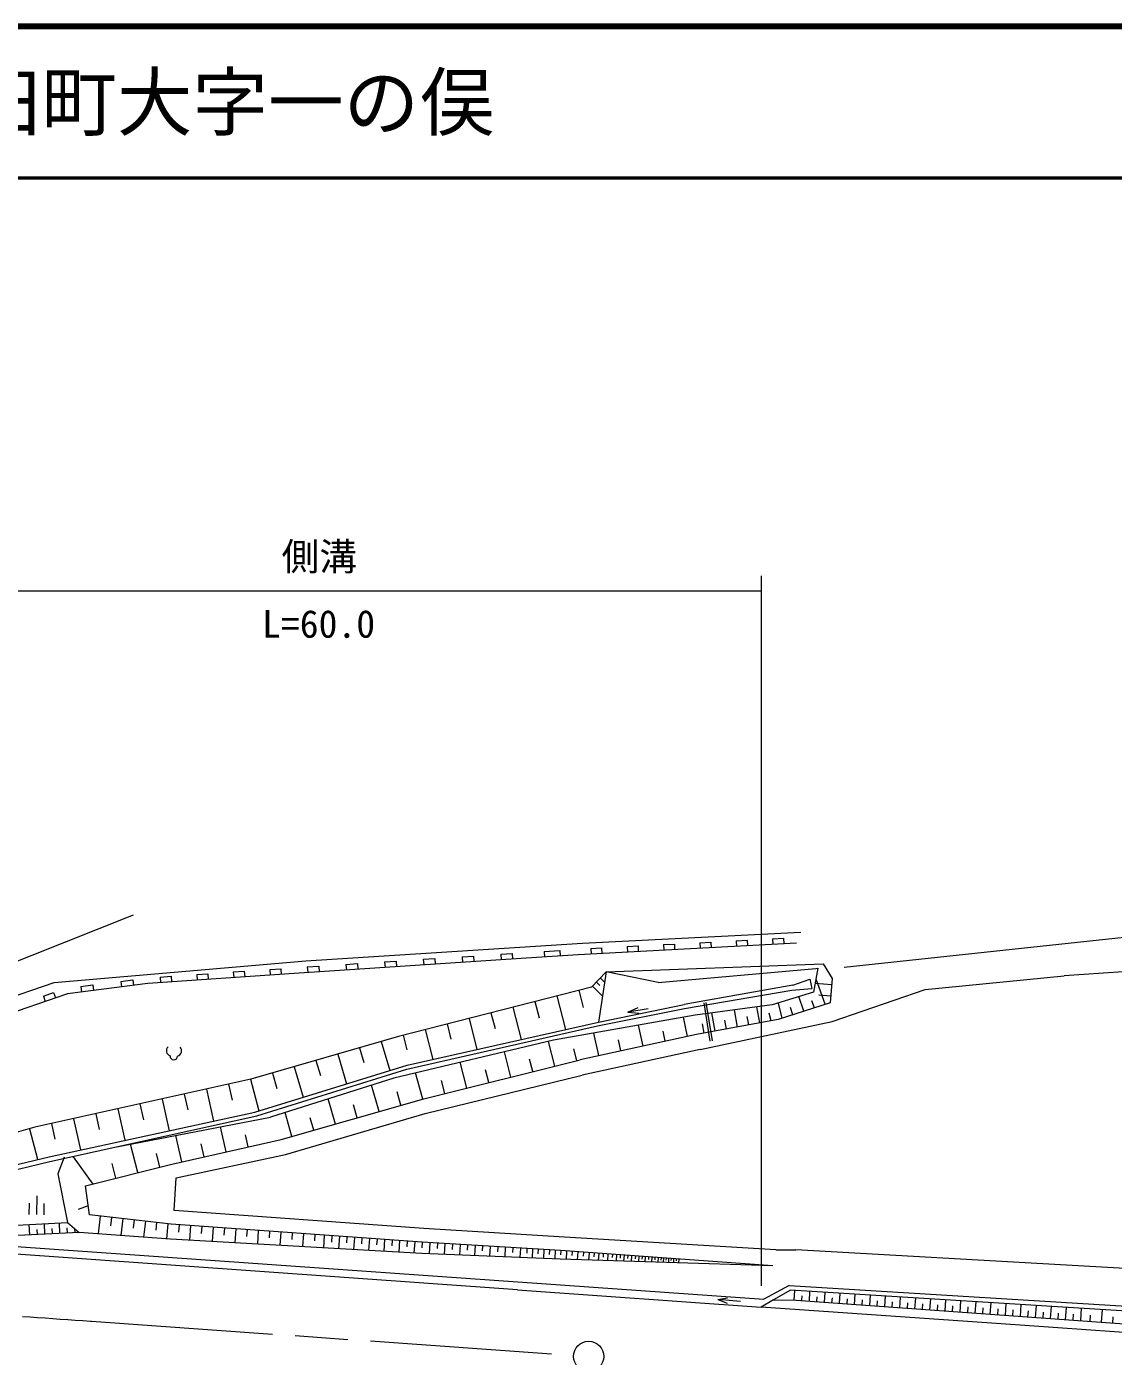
# Model space of a CAD drawing. Units: millimetres, scale not verified. Extents: x 40000 to 680000, y 20000 to 380000.
# Drawn here: x 429056 to 500956, y 292004 to 380000 of the extents above; entities that cross this region are included whole.
import ezdxf
from ezdxf.enums import TextEntityAlignment as Align

# ---------------------------------------------------------------- set-up
doc = ezdxf.new("R2010")
doc.units = ezdxf.units.MM
doc.header["$LTSCALE"] = 1000
doc.linetypes.add('CHAIN', pattern=[18.5, 12, -1.5, 3.5, -1.5])
for name, color, linetype, lineweight in [('M-BGD', 7, 'Continuous', 13), ('M-BMK', 2, 'CHAIN', 13), ('M-STR-HTXT', 7, 'Continuous', 13), ('M-TTL', 2, 'Continuous', 140), ('M-TTL-LINE', 7, 'Continuous', 50)]:
    doc.layers.add(name, color=color, linetype=linetype, lineweight=lineweight)
doc.layers.add('M-TTL-TXT', color=7, linetype='Continuous')
doc.styles.add('ＭＳ ゴシック', font='')
doc.styles.get('ＭＳ ゴシック').set_extended_font_data('MS Gothic')

msp = doc.modelspace()

# ---------------------------------------------------------------- linework, layer by layer
at = {"layer": 'M-BGD'}
for p, q in [((436104, 321199), (424365, 316522)), ((465827, 319358), (480280, 320082)), ((476000, 319508), (476722, 319547)), ((476000, 319508), (476020, 319134)), ((476722, 319547), (476742, 319172)), ((478406, 319636), (479128, 319675)), ((478406, 319636), (478426, 319262)), ((479128, 319675), (479148, 319300)), ((502283, 319780), (483155, 317743)), ((447540, 318189), (465827, 319358)), ((460421, 318617), (461189, 318667)), ((460421, 318617), (460446, 318243)), ((461189, 318667), (461213, 318293)), ((465555, 318577), (462109, 318352)), ((463291, 318805), (464325, 318872)), ((463291, 318805), (463315, 318430)), ((464325, 318872), (464349, 318498)), ((479990, 319345), (465555, 318577)), ((466377, 318996), (467099, 319034)), ((466377, 318996), (466397, 318622)), ((467099, 319034), (467119, 318660)), ((468783, 319124), (469505, 319162)), ((468783, 319124), (468803, 318750)), ((469505, 319162), (469525, 318788)), ((471189, 319252), (471910, 319291)), ((471189, 319252), (471209, 318878)), ((471910, 319291), (471930, 318916)), ((473594, 319380), (474316, 319419)), ((473594, 319380), (473614, 319006)), ((474316, 319419), (474336, 319044)), ((430871, 316745), (447540, 318189)), ((462109, 318352), (446756, 317345)), ((447627, 317778), (448395, 317828)), ((447627, 317778), (447652, 317404)), ((448395, 317828), (448419, 317454)), ((450186, 317946), (450954, 317996)), ((450186, 317946), (450210, 317571)), ((450954, 317996), (450978, 317622)), ((452745, 318113), (453512, 318164)), ((452745, 318113), (452769, 317739)), ((453512, 318164), (453537, 317790)), ((455303, 318281), (456071, 318331)), ((455303, 318281), (455328, 317907)), ((456071, 318331), (456096, 317957)), ((457862, 318449), (458630, 318499)), ((457862, 318449), (457887, 318075)), ((458630, 318499), (458654, 318125)), ((467393, 317462), (481747, 317990)), ((481400, 317698), (481125, 316105)), ((481261, 317663), (481400, 317698)), ((481747, 317990), (482359, 317010)), ((505425, 317711), (497689, 317185)), ((435292, 316822), (436089, 316923)), ((435292, 316822), (435340, 316450)), ((436089, 316923), (436137, 316551)), ((446756, 317345), (437066, 316670)), ((437888, 317103), (438615, 317154)), ((437888, 317103), (437914, 316729)), ((438615, 317154), (438641, 316780)), ((440311, 317272), (441037, 317323)), ((440311, 317272), (440337, 316898)), ((441037, 317323), (441063, 316948)), ((442733, 317441), (443460, 317491)), ((442733, 317441), (442759, 317067)), ((443460, 317491), (443486, 317117)), ((445155, 317609), (445882, 317660)), ((445155, 317609), (445181, 317235)), ((445882, 317660), (445908, 317286)), ((467393, 317462), (466425, 316443)), ((467393, 317462), (466893, 314130)), ((467005, 317054), (467288, 316763)), ((470835, 316742), (467393, 317462)), ((470835, 316742), (481261, 317663)), ((479752, 316579), (480869, 316968)), ((480869, 316968), (481013, 316350)), ((481894, 315302), (481292, 316960)), ((482359, 317010), (482228, 315410)), ((488505, 316283), (497689, 317185)), ((422413, 313837), (430871, 316745)), ((431754, 315991), (422722, 312886)), ((430164, 315841), (430842, 316074)), ((430842, 316074), (430963, 315720)), ((437066, 316670), (431754, 315991)), ((432636, 316482), (433433, 316584)), ((432636, 316482), (432684, 316110)), ((433433, 316584), (433480, 316212)), ((466425, 316443), (453657, 313179)), ((465591, 316230), (465881, 315098)), ((466488, 316509), (467148, 315831)), ((466747, 316781), (466970, 316552)), ((479752, 316579), (472551, 315287)), ((472588, 315019), (479680, 316240)), ((481125, 316105), (478384, 315275)), ((479680, 316240), (481013, 316350)), ((482325, 316589), (481224, 316679)), ((482340, 314165), (488505, 316283)), ((430164, 315841), (430286, 315487)), ((461232, 315115), (461778, 312978)), ((462685, 315487), (462963, 314397)), ((464138, 315858), (464706, 313637)), ((466893, 314130), (472551, 315287)), ((468837, 314774), (469518, 315089)), ((478384, 315275), (473278, 314579)), ((473854, 315392), (474260, 312872)), ((474002, 315416), (474408, 312896)), ((477569, 314072), (477372, 315137)), ((482228, 315410), (478778, 314296)), ((479037, 314380), (478796, 315371)), ((479752, 314610), (479593, 315102)), ((480466, 314841), (480152, 315811)), ((481180, 315071), (481010, 315538)), ((482263, 315841), (481473, 315906)), ((458325, 314372), (458850, 312320)), ((459778, 314744), (460046, 313696)), ((473278, 314579), (463913, 312926)), ((466824, 313885), (472588, 315019)), ((470182, 315007), (468837, 314774)), ((468837, 314774), (469584, 314707)), ((472779, 313168), (472508, 314443)), ((478778, 314296), (473375, 313297)), ((473614, 312323), (482340, 314165)), ((474619, 313527), (474396, 314731)), ((475356, 313663), (475248, 314248)), ((476094, 313799), (475884, 314934)), ((476831, 313936), (476730, 314486)), ((478307, 314209), (478185, 314709)), ((454221, 311009), (466824, 313885)), ((454229, 311280), (466893, 314130)), ((455418, 313630), (455922, 311661)), ((456872, 314001), (457129, 312996)), ((473375, 313297), (465675, 311639)), ((466913, 311906), (466592, 313399)), ((469846, 312537), (469548, 313921)), ((471312, 312853), (471169, 313517)), ((473881, 313390), (473767, 314010)), ((453657, 313179), (443899, 310342)), ((451082, 312431), (451365, 311456)), ((452522, 312849), (453081, 310925)), ((463913, 312926), (453348, 310424)), ((453965, 313258), (454220, 312300)), ((463993, 311218), (463585, 312849)), ((468379, 312221), (468225, 312941)), ((448201, 311593), (448491, 310595)), ((449641, 312012), (450215, 310040)), ((455340, 309054), (465675, 311639)), ((461083, 310491), (460666, 312157)), ((462538, 310855), (462332, 311679)), ((465448, 311582), (465265, 312353)), ((473614, 312323), (465820, 310610)), ((444159, 308169), (454229, 311280)), ((444277, 307919), (454221, 311009)), ((445320, 310755), (445617, 309733)), ((446760, 311174), (447348, 309154)), ((455262, 309032), (454794, 310767)), ((458172, 309763), (457746, 311466)), ((459627, 310127), (459417, 310969)), ((443899, 310342), (429610, 307163)), ((442415, 310012), (442650, 308952)), ((443879, 310338), (444413, 308247)), ((453348, 310424), (445202, 307839)), ((452378, 308206), (451877, 309958)), ((455423, 308088), (465820, 310610)), ((456717, 309399), (456502, 310259)), ((438022, 309035), (438488, 306940)), ((439486, 309360), (439720, 308309)), ((440950, 309686), (441420, 307575)), ((445889, 306347), (455340, 309054)), ((449494, 307380), (449016, 309050)), ((453820, 308619), (453564, 309515)), ((430550, 305220), (444159, 308169)), ((433629, 308057), (433860, 307022)), ((435094, 308383), (435556, 306305)), ((436558, 308709), (436790, 307666)), ((446610, 306554), (446155, 308142)), ((446180, 305360), (455423, 308088)), ((450936, 307793), (450691, 308648)), ((429610, 307163), (424478, 305707)), ((430594, 304898), (444277, 307919)), ((430701, 307406), (430929, 306379)), ((432165, 307732), (432624, 305669)), ((434793, 305825), (445202, 307839)), ((442257, 305536), (441886, 307197)), ((448052, 306967), (447819, 307781)), ((429242, 307059), (429782, 305046)), ((438667, 304734), (445889, 306347)), ((439330, 304882), (438937, 306627)), ((443721, 305863), (443540, 306673)), ((436417, 304162), (435939, 306047)), ((437871, 304532), (437643, 305432)), ((438955, 303814), (446180, 305360)), ((440794, 305209), (440603, 306061)), ((423786, 303593), (430550, 305220)), ((423874, 303270), (430594, 304898)), ((431540, 305195), (431129, 304093)), ((433455, 303410), (432167, 305199)), ((432943, 303280), (438667, 304734)), ((434963, 303793), (434714, 304777)), ((431129, 304093), (431771, 300863)), ((438826, 301651), (438955, 303814)), ((433209, 301373), (432943, 303280)), ((429229, 302153), (429208, 301403)), ((429744, 302639), (429708, 301389)), ((430208, 301375), (430229, 302125)), ((433126, 301969), (432476, 301719)), ((438612, 300752), (433209, 301373)), ((433932, 301290), (433797, 300116)), ((434677, 301204), (434611, 300633)), ((435422, 301119), (435294, 300007)), ((436167, 301033), (436105, 300493)), ((455339, 300465), (438826, 301651)), ((432533, 300208), (427083, 299927)), ((427126, 300611), (431771, 300863)), ((429269, 300040), (429233, 300725)), ((429768, 300066), (429750, 300409)), ((430267, 300091), (430232, 300780)), ((430767, 300117), (430749, 300462)), ((431266, 300143), (431230, 300834)), ((431765, 300169), (431748, 300515)), ((431771, 300863), (432533, 300208)), ((432265, 300195), (432252, 300450)), ((438587, 299768), (432533, 300208)), ((436912, 300947), (436792, 299898)), ((437657, 300861), (437599, 300353)), ((438403, 300776), (438315, 299788)), ((455221, 299556), (438612, 300752)), ((439150, 300713), (439107, 300230)), ((439898, 300659), (439829, 299697)), ((440646, 300605), (440612, 300129)), ((441394, 300551), (441326, 299611)), ((442142, 300497), (442109, 300033)), ((442890, 300444), (442824, 299525)), ((443638, 300390), (443606, 299936)), ((444386, 300336), (444322, 299439)), ((445134, 300282), (445103, 299839)), ((445883, 300228), (445820, 299354)), ((446631, 300174), (446599, 299742)), ((447379, 300120), (447317, 299268)), ((464634, 299891), (455339, 300465)), ((461530, 296416), (419630, 299376)), ((420614, 299826), (477837, 295788)), ((455204, 298816), (438587, 299768)), ((448127, 300067), (448096, 299646)), ((448750, 300022), (448690, 299189)), ((449249, 299986), (449219, 299573)), ((449747, 299950), (449689, 299132)), ((450246, 299914), (450217, 299509)), ((450745, 299878), (450687, 299075)), ((451244, 299842), (451215, 299444)), ((451742, 299806), (451686, 299018)), ((452241, 299770), (452213, 299380)), ((452740, 299734), (452684, 298960)), ((453238, 299698), (453211, 299315)), ((453737, 299663), (453682, 298903)), ((454236, 299627), (454209, 299251)), ((454735, 299591), (454685, 298846)), ((455233, 299555), (455209, 299188)), ((464379, 299002), (455221, 299556)), ((455732, 299525), (455684, 298796)), ((456232, 299495), (456210, 299135)), ((456731, 299464), (456688, 298754)), ((457230, 299434), (457208, 299083)), ((457729, 299404), (457687, 298712)), ((458228, 299374), (458207, 299032)), ((458727, 299344), (458686, 298670)), ((459226, 299313), (459206, 298981)), ((459725, 299283), (459685, 298628)), ((460224, 299253), (460205, 298930)), ((460723, 299223), (460685, 298586)), ((461222, 299193), (461203, 298879)), ((478620, 299055), (464634, 299891)), ((464361, 298431), (455204, 298816)), ((461721, 299162), (461684, 298544)), ((462158, 299136), (462140, 298831)), ((462532, 299113), (462496, 298510)), ((462907, 299091), (462889, 298792)), ((463281, 299068), (463245, 298478)), ((463655, 299045), (463637, 298754)), ((464030, 299023), (463993, 298449)), ((478431, 298001), (464361, 298431)), ((478431, 298001), (464379, 299002)), ((464404, 299000), (464386, 298717)), ((464778, 298973), (464742, 298421)), ((465152, 298947), (465133, 298677)), ((465526, 298920), (465489, 298397)), ((465900, 298893), (465882, 298639)), ((466274, 298867), (466239, 298374)), ((466611, 298843), (466594, 298603)), ((466910, 298821), (466877, 298354)), ((467209, 298800), (467193, 298573)), ((467509, 298779), (467477, 298336)), ((467808, 298757), (467793, 298542)), ((468082, 298738), (468052, 298318)), ((468332, 298720), (468317, 298515)), ((468581, 298702), (468553, 298303)), ((468830, 298685), (468816, 298490)), ((469080, 298667), (469053, 298288)), ((469329, 298649), (469316, 298465)), ((469561, 298632), (469535, 298273)), ((469774, 298617), (469762, 298442)), ((469988, 298602), (469964, 298260)), ((470202, 298587), (470190, 298420)), ((470416, 298572), (470392, 298247)), ((470629, 298556), (470618, 298398)), ((470843, 298541), (470821, 298234)), ((471033, 298528), (471022, 298378)), ((471199, 298516), (471178, 298223)), ((471366, 298504), (471355, 298361)), ((471532, 298492), (471512, 298212)), ((471698, 298480), (471688, 298344)), ((471864, 298468), (471845, 298202)), ((472031, 298457), (472021, 298327)), ((472197, 298445), (472179, 298192)), ((478620, 299055), (479955, 299061)), ((503357, 297730), (479955, 299061)), ((479515, 296699), (477837, 295788)), ((479515, 296699), (503597, 295229)), ((461530, 296416), (477647, 295272)), ((474783, 295758), (475424, 295872)), ((474783, 295758), (475394, 295536)), ((476278, 295628), (474783, 295758)), ((478474, 295742), (477647, 295272)), ((479602, 296378), (478474, 295742)), ((478474, 295742), (479977, 295726)), ((503574, 294894), (479602, 296378)), ((479844, 295727), (479880, 296361)), ((479977, 295726), (513459, 293294)), ((480344, 295699), (480361, 296009)), ((480842, 295663), (480878, 296299)), ((481341, 295627), (481364, 295947)), ((481840, 295591), (481887, 296236)), ((482338, 295554), (482362, 295880)), ((482837, 295518), (482885, 296175)), ((483336, 295482), (483360, 295813)), ((483834, 295446), (483883, 296113)), ((484333, 295409), (484358, 295746)), ((484832, 295373), (484881, 296051)), ((485330, 295337), (485355, 295679)), ((485829, 295301), (485879, 295989)), ((486827, 295228), (486877, 295928)), ((487824, 295156), (487875, 295866)), ((488821, 295084), (488874, 295804)), ((489819, 295011), (489872, 295742)), ((490816, 294939), (490870, 295680)), ((493528, 294159), (477647, 295272)), ((486328, 295265), (486353, 295612)), ((487325, 295192), (487351, 295544)), ((488323, 295120), (488349, 295477)), ((489320, 295047), (489346, 295410)), ((490317, 294975), (490344, 295343)), ((491315, 294902), (491342, 295276)), ((491813, 294866), (491868, 295619)), ((492312, 294830), (492340, 295209)), ((492811, 294794), (492866, 295557)), ((493309, 294758), (493337, 295142)), ((493808, 294721), (493864, 295495)), ((494307, 294685), (494335, 295075)), ((494806, 294649), (494862, 295433)), ((495304, 294613), (495333, 295008)), ((495803, 294577), (495861, 295371)), ((496302, 294540), (496331, 294940)), ((496800, 294504), (496859, 295310)), ((497299, 294468), (497328, 294873)), ((497798, 294432), (497857, 295248)), ((498296, 294395), (498326, 294806)), ((498795, 294359), (498855, 295186)), ((500166, 294260), (500227, 295101)), ((513420, 292738), (493528, 294159)), ((499418, 294314), (499449, 294731)), ((500914, 294205), (500945, 294630))]:
    msp.add_line(p, q, dxfattribs=at)
msp.add_circle((466240, 292004), 1000, dxfattribs=at)
for centre, radius, start, end in [((438667, 312234), 364, 134.15926, 250.6404), ((438945, 312226), 364, 286.0866, 42.56774), ((438796, 311883), 250, 178.36357, 358.36342)]:
    msp.add_arc(centre, radius, start, end, dxfattribs=at)
at = {"layer": 'M-BMK'}
msp.add_lwpolyline([(428788, 294651), (429287, 294616), (429786, 294581), (430285, 294545), (430783, 294510), (431282, 294475), (431781, 294440), (432280, 294405), (432778, 294369), (433277, 294334), (433360, 294328), (465242, 292074)], dxfattribs=at)
at = {"layer": 'M-STR-HTXT'}
for p, q in [((477681, 296684), (477681, 343645)), ((477681, 342645), (420081, 342645))]:
    msp.add_line(p, q, dxfattribs=at)
at = {"layer": 'M-TTL'}
msp.add_line((680000, 380000), (40000, 380000), dxfattribs=at)
at = {"layer": 'M-TTL-LINE'}
msp.add_line((40000, 370000), (680000, 370000), dxfattribs=at)

# ---------------------------------------------------------------- texts
at = {"layer": 'M-BGD', "style": 'ＭＳ ゴシック'}
msp.add_text('側溝', height=1833, dxfattribs=at).set_placement((448422, 343463), align=Align.BOTTOM_CENTER)
msp.add_text('L=60.0', height=1833, dxfattribs=at).set_placement((444633, 339010), align=Align.BOTTOM_LEFT)
at = {"layer": 'M-TTL-TXT', "style": 'ＭＳ ゴシック'}
msp.add_text('下関市豊田町大字一の俣', height=3666, dxfattribs=at).set_placement((405024, 375000), align=Align.MIDDLE_LEFT)

doc.saveas('drawing.dxf')
